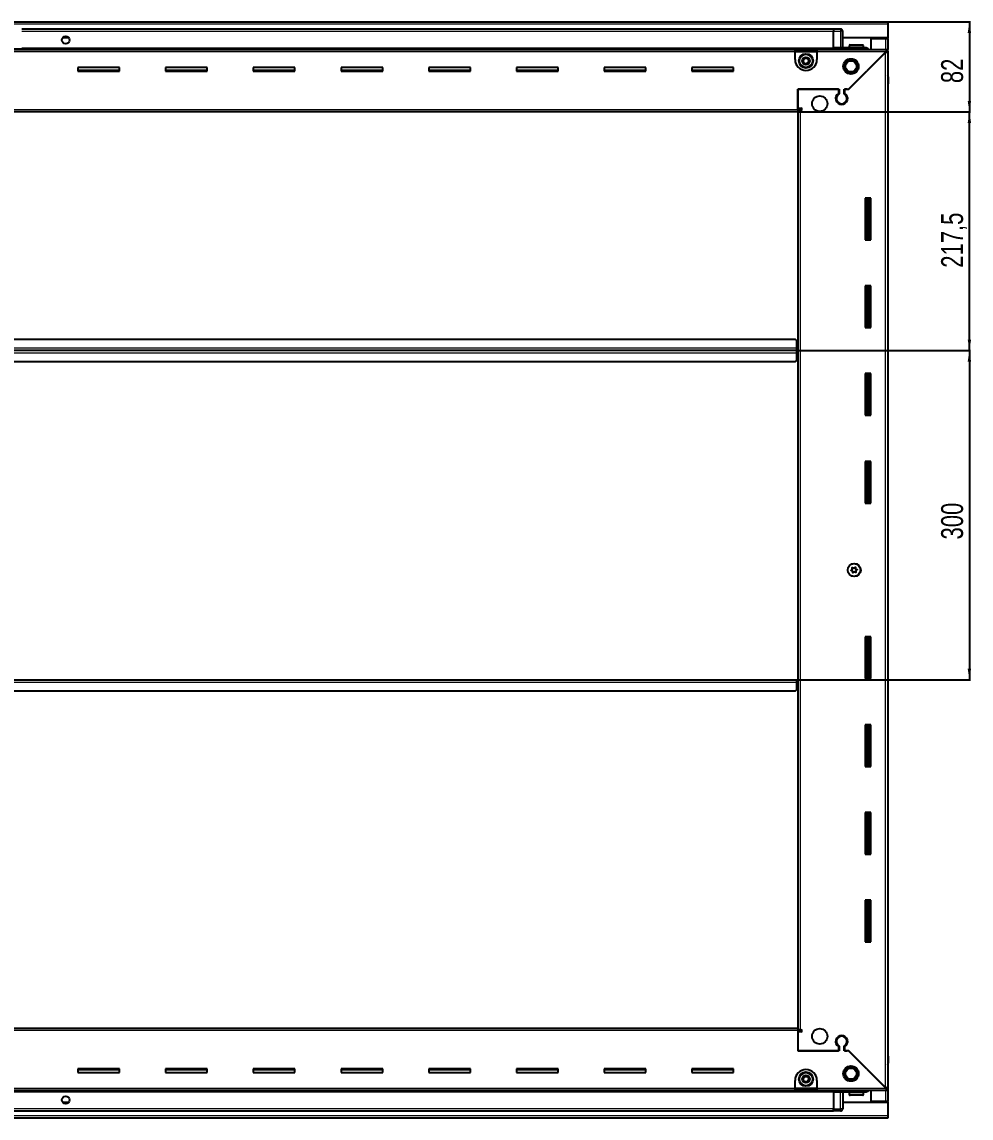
# Model space of a CAD drawing. Header units: millimetres. Extents: x 1132 to 6021, y -294 to 2187.
# Drawn here: x 5156 to 6021, y 948 to 1947 of the extents above; entities that cross this region are included whole.
import ezdxf

# ---------------------------------------------------------------- set-up
doc = ezdxf.new("R2010")
doc.units = ezdxf.units.MM
doc.layers.add('FORMAT', color=7, linetype='Continuous')
doc.styles.add('SLDTEXTSTYLE0', font='TXT', dxfattribs={"width": 0.75})
doc.dimstyles.new('SLDDIMSTYLE0', dxfattribs={"dimtxt": 20, "dimasz": 10, "dimexe": 0, "dimexo": 0.0625, "dimgap": 5, "dimtad": 2, "dimdec": 1, "dimrnd": 1e-09, "dimzin": 12, "dimdsep": 46, "dimtxsty": 'SLDTEXTSTYLE0', "dimsah": 1, "dimcen": 0.09, "dimadec": 0, "dimazin": 3, "dimtfac": 1, "dimtofl": 0, "dimtmove": 0, "dimatfit": 3, "dimfxl": 0, "dimfrac": 2, "dimtolj": 1, "dimtzin": 12, "dimarcsym": 0})

# ---------------------------------------------------------------- blocks, each defined once
blk = doc.blocks.new('_D_7')
at = {"layer": 'FORMAT'}
for p, q in [((5945.01, 1946.6), (6020.51, 1946.6)), ((6019.51, 1946.6), (6019.51, 1864.6)), ((5863.01, 1864.6), (6020.51, 1864.6))]:
    blk.add_line(p, q, dxfattribs=at)
for points in [[(6019.51, 1946.6), (6017.97, 1936.6), (6021.04, 1936.6)], [(6019.51, 1864.6), (6021.04, 1874.6), (6017.97, 1874.6)]]:
    blk.add_solid(points, dxfattribs=at)
at = {"layer": 'FORMAT', "insert": (5993.72, 1890.83), "char_height": 20, "attachment_point": 1, "rotation": 90, "style": 'SLDTEXTSTYLE0'}
blk.add_mtext('82', dxfattribs=at)
blk = doc.blocks.new('_D_8')
at = {"layer": 'FORMAT'}
for p, q in [((5863.01, 1864.6), (6020.51, 1864.6)), ((6019.51, 1647.1), (6019.51, 1864.6)), ((5862.01, 1647.1), (6020.51, 1647.1))]:
    blk.add_line(p, q, dxfattribs=at)
for points in [[(6019.51, 1864.6), (6017.97, 1854.6), (6021.04, 1854.6)], [(6019.51, 1647.1), (6021.04, 1657.1), (6017.97, 1657.1)]]:
    blk.add_solid(points, dxfattribs=at)
at = {"layer": 'FORMAT', "insert": (5993.72, 1722.6), "char_height": 20, "attachment_point": 1, "rotation": 90, "style": 'SLDTEXTSTYLE0'}
blk.add_mtext('217,5', dxfattribs=at)
blk = doc.blocks.new('_D_9')
at = {"layer": 'FORMAT'}
for p, q in [((5862.01, 1647.1), (6020.51, 1647.1)), ((6019.51, 1647.1), (6019.51, 1347.1)), ((5862.01, 1347.1), (6020.51, 1347.1))]:
    blk.add_line(p, q, dxfattribs=at)
for points in [[(6019.51, 1647.1), (6017.97, 1637.1), (6021.04, 1637.1)], [(6019.51, 1347.1), (6021.04, 1357.1), (6017.97, 1357.1)]]:
    blk.add_solid(points, dxfattribs=at)
at = {"layer": 'FORMAT', "insert": (5993.72, 1474.94), "char_height": 20, "attachment_point": 1, "rotation": 90, "style": 'SLDTEXTSTYLE0'}
blk.add_mtext('300', dxfattribs=at)

msp = doc.modelspace()

# ---------------------------------------------------------------- linework, layer by layer
at = {"color": 7, "linetype": 'Continuous', "lineweight": 25}
for p, q in [((4346, 1946.6), (5945, 1946.6)), ((5895.5, 1939.95), (5155.5, 1939.95)), ((5895.5, 1940.1), (5895.5, 1940.1)), ((5902, 1940.1), (5895.5, 1940.1)), ((5902, 1940.1), (5895.5, 1940.1)), ((5895.5, 1940.1), (5895.5, 1938.1)), ((5895.5, 1923.1), (5895.5, 1938.1)), ((5904, 1938.1), (5904, 1938.1)), ((5904, 1923.1), (5904, 1938.1)), ((5945, 1946.6), (5945, 1944.5)), ((5945, 1944.5), (5945, 1932.1)), ((5198.38, 1932.1), (5192.63, 1932.1)), ((5945, 1932.1), (5904, 1932.1)), ((5930, 1921.35), (5930, 1931.6)), ((5930, 1931.6), (5942.9, 1931.6)), ((5942.9, 1931.6), (5945, 1931.6)), ((5943.5, 1931.6), (5943.5, 1932.1)), ((5945, 1931.6), (5945, 1932.1)), ((5945, 1931.6), (5945, 1921.35)), ((4395.5, 1921.95), (5895.5, 1921.95)), ((4430.5, 1921.35), (5860.5, 1921.35)), ((5860.5, 1919.25), (5860.5, 1921.35)), ((5860.5, 1921.35), (5880.5, 1921.35)), ((5860.5, 1919.85), (5880.5, 1919.85)), ((5860.5, 1912.35), (5860.5, 1919.25)), ((5880.5, 1921.35), (5944, 1921.35)), ((5880.5, 1921.35), (5880.5, 1919.25)), ((5880.5, 1919.25), (5880.5, 1912.35)), ((5895.5, 1923.1), (5895.5, 1922.6)), ((5924.5, 1923.1), (5895.5, 1923.1)), ((5942.9, 1918.75), (5908.8, 1884.65)), ((5909.5, 1885.35), (5943.4, 1919.25)), ((5910, 1925), (5910, 1923.1)), ((5910.8, 1925.8), (5922.2, 1925.8)), ((5923, 1923.1), (5923, 1925)), ((5943.5, 1919.35), (5945, 1919.35)), ((5944, 1919.85), (5944, 1921.35)), ((5944, 1921.35), (5945, 1921.35)), ((5944, 1919.85), (5945, 1919.85)), ((5945, 1919.85), (5945, 1921.35)), ((5945, 1919.85), (5945, 1919.35)), ((5945, 1919.35), (5945, 974.85)), ((5244.5, 1905.1), (5206.5, 1905.1)), ((5206.5, 1905.1), (5206.5, 1901.6)), ((5244.5, 1902.35), (5206.5, 1902.35)), ((5206.5, 1901.6), (5244.5, 1901.6)), ((5244.5, 1901.6), (5244.5, 1905.1)), ((5324.5, 1905.1), (5286.5, 1905.1)), ((5286.5, 1905.1), (5286.5, 1901.6)), ((5324.5, 1902.35), (5286.5, 1902.35)), ((5286.5, 1901.6), (5324.5, 1901.6)), ((5324.5, 1901.6), (5324.5, 1905.1)), ((5404.5, 1905.1), (5366.5, 1905.1)), ((5366.5, 1905.1), (5366.5, 1901.6)), ((5404.5, 1902.35), (5366.5, 1902.35)), ((5366.5, 1901.6), (5404.5, 1901.6)), ((5404.5, 1901.6), (5404.5, 1905.1)), ((5484.5, 1905.1), (5446.5, 1905.1)), ((5446.5, 1905.1), (5446.5, 1901.6)), ((5484.5, 1902.35), (5446.5, 1902.35)), ((5446.5, 1901.6), (5484.5, 1901.6)), ((5484.5, 1901.6), (5484.5, 1905.1)), ((5564.5, 1905.1), (5526.5, 1905.1)), ((5526.5, 1905.1), (5526.5, 1901.6)), ((5564.5, 1902.35), (5526.5, 1902.35)), ((5526.5, 1901.6), (5564.5, 1901.6)), ((5564.5, 1901.6), (5564.5, 1905.1)), ((5644.5, 1905.1), (5606.5, 1905.1)), ((5606.5, 1905.1), (5606.5, 1901.6)), ((5644.5, 1902.35), (5606.5, 1902.35)), ((5606.5, 1901.6), (5644.5, 1901.6)), ((5644.5, 1901.6), (5644.5, 1905.1)), ((5724.5, 1905.1), (5686.5, 1905.1)), ((5686.5, 1905.1), (5686.5, 1901.6)), ((5724.5, 1902.35), (5686.5, 1902.35)), ((5686.5, 1901.6), (5724.5, 1901.6)), ((5724.5, 1901.6), (5724.5, 1905.1)), ((5804.5, 1905.1), (5766.5, 1905.1)), ((5766.5, 1905.1), (5766.5, 1901.6)), ((5804.5, 1902.35), (5766.5, 1902.35)), ((5766.5, 1901.6), (5804.5, 1901.6)), ((5804.5, 1901.6), (5804.5, 1905.1)), ((5945.01, 1897.93), (5945.01, 1897.93)), ((5945.01, 1890.1), (5945.5, 1890.1)), ((5945.35, 1004.1), (5945.35, 1890.1)), ((5945.5, 1890.1), (5945.5, 1896.6)), ((5945.5, 1890.1), (5945.5, 1890.1)), ((5945.51, 1890.1), (5945.5, 1890.1)), ((5945.51, 1896.6), (5945.51, 1890.1)), ((5863, 1885.35), (5900.7, 1885.35)), ((5863, 1866.7), (5863, 1885.35)), ((5863, 1885.35), (5863, 1868.1)), ((5900, 1885.35), (5863, 1885.35)), ((5900, 1885.35), (5900, 1881.46)), ((5900.7, 1885.35), (5900.7, 1881.07)), ((5905.3, 1885.35), (5909.5, 1885.35)), ((5905.3, 1881.07), (5905.3, 1885.35)), ((5908.1, 1885.35), (5906, 1885.35)), ((5906, 1881.46), (5906, 1885.35)), ((5908.8, 1884.65), (5908.1, 1885.35)), ((5905, 1872.49), (5905, 1871.73)), ((5863, 1864.6), (4428, 1864.6)), ((5863, 1868.1), (5865.85, 1868.1)), ((5865, 1867.1), (5863, 1867.1)), ((5863, 1866.7), (5863, 1864.6)), ((5863, 1866.1), (5865.1, 1866.1)), ((5863, 1864.6), (5863, 1029.6)), ((5865, 1866.1), (5865, 1867.1)), ((5865.85, 1866.1), (5865.1, 1866.1)), ((5924.5, 1786.1), (5924.5, 1748.1)), ((5929.5, 1786.1), (5924.5, 1786.1)), ((5925.53, 1786.1), (5925.53, 1748.1)), ((5925.56, 1786.1), (5925.56, 1748.1)), ((5927.35, 1786.1), (5927.35, 1748.1)), ((5929.5, 1748.1), (5929.5, 1786.1)), ((5924.5, 1748.1), (5929.5, 1748.1)), ((5924.5, 1706.1), (5924.5, 1668.1)), ((5929.5, 1706.1), (5924.5, 1706.1)), ((5925.53, 1706.1), (5925.53, 1668.1)), ((5925.56, 1706.1), (5925.56, 1668.1)), ((5927.35, 1706.1), (5927.35, 1668.1)), ((5929.5, 1668.1), (5929.5, 1706.1)), ((5924.5, 1668.1), (5929.5, 1668.1)), ((5861, 1657.1), (4430, 1657.1)), ((5862, 1656.1), (5861, 1657.1)), ((5862, 1649.2), (5862, 1656.1)), ((5862.25, 1649.95), (5862, 1649.95)), ((5862, 1649.2), (5862, 1647.1)), ((5862.25, 1647.1), (5862.25, 1649.95)), ((5862, 1647.1), (4429, 1647.1)), ((5862, 1647.1), (5862, 1645)), ((5862, 1638.1), (5862, 1645)), ((5862, 1644.25), (5862.25, 1644.25)), ((5862.25, 1644.25), (5862.25, 1647.1)), ((5863, 1647.1), (5862.25, 1647.1)), ((4430, 1637.1), (5861, 1637.1)), ((5861, 1637.1), (5862, 1638.1)), ((5924.5, 1626.1), (5924.5, 1588.1)), ((5929.5, 1626.1), (5924.5, 1626.1)), ((5925.53, 1626.1), (5925.53, 1588.1)), ((5925.56, 1626.1), (5925.56, 1588.1)), ((5927.35, 1626.1), (5927.35, 1588.1)), ((5929.5, 1588.1), (5929.5, 1626.1)), ((5924.5, 1588.1), (5929.5, 1588.1)), ((5924.5, 1546.1), (5924.5, 1508.1)), ((5929.5, 1546.1), (5924.5, 1546.1)), ((5925.53, 1546.1), (5925.53, 1508.1)), ((5925.56, 1546.1), (5925.56, 1508.1)), ((5927.35, 1546.1), (5927.35, 1508.1)), ((5929.5, 1508.1), (5929.5, 1546.1)), ((5924.5, 1508.1), (5929.5, 1508.1)), ((5924.5, 1386.1), (5924.5, 1348.1)), ((5929.5, 1386.1), (5924.5, 1386.1)), ((5925.53, 1386.1), (5925.53, 1348.1)), ((5925.56, 1386.1), (5925.56, 1348.1)), ((5927.35, 1386.1), (5927.35, 1348.1)), ((5929.5, 1348.1), (5929.5, 1386.1)), ((4429, 1347.1), (5862, 1347.1)), ((5862, 1347.1), (5862, 1345)), ((5862, 1338.1), (5862, 1345)), ((5862, 1344.25), (5862.25, 1344.25)), ((5862.25, 1344.25), (5862.25, 1347.1)), ((5862.25, 1347.1), (5863, 1347.1)), ((5924.5, 1348.1), (5929.5, 1348.1)), ((4430, 1337.1), (5861, 1337.1)), ((5861, 1337.1), (5862, 1338.1)), ((5924.5, 1306.1), (5924.5, 1268.1)), ((5929.5, 1306.1), (5924.5, 1306.1)), ((5925.53, 1306.1), (5925.53, 1268.1)), ((5925.56, 1306.1), (5925.56, 1268.1)), ((5927.35, 1306.1), (5927.35, 1268.1)), ((5929.5, 1268.1), (5929.5, 1306.1)), ((5924.5, 1268.1), (5929.5, 1268.1)), ((5924.5, 1226.1), (5924.5, 1188.1)), ((5929.5, 1226.1), (5924.5, 1226.1)), ((5925.53, 1226.1), (5925.53, 1188.1)), ((5925.56, 1226.1), (5925.56, 1188.1)), ((5927.35, 1226.1), (5927.35, 1188.1)), ((5929.5, 1188.1), (5929.5, 1226.1)), ((5924.5, 1188.1), (5929.5, 1188.1)), ((5924.5, 1146.1), (5924.5, 1108.1)), ((5929.5, 1146.1), (5924.5, 1146.1)), ((5925.53, 1146.1), (5925.53, 1108.1)), ((5925.56, 1146.1), (5925.56, 1108.1)), ((5927.35, 1146.1), (5927.35, 1108.1)), ((5929.5, 1108.1), (5929.5, 1146.1)), ((5924.5, 1108.1), (5929.5, 1108.1)), ((4428, 1029.6), (5863, 1029.6)), ((5863, 1029.6), (5863, 1027.5)), ((5865.1, 1028.1), (5863, 1028.1)), ((5863, 1027.5), (5863, 1008.85)), ((5863, 1027.1), (5865, 1027.1)), ((5863, 1026.1), (5863, 1008.85)), ((5865.85, 1026.1), (5863, 1026.1)), ((5865, 1027.1), (5865, 1028.1)), ((5865.1, 1028.1), (5865.85, 1028.1)), ((5905, 1022.48), (5905, 1021.72)), ((5900, 1012.74), (5900, 1008.85)), ((5900.7, 1013.14), (5900.7, 1008.85)), ((5905.3, 1008.85), (5905.3, 1013.14)), ((5906, 1008.85), (5906, 1012.74)), ((5908.1, 1008.85), (5908.8, 1009.55)), ((5908.8, 1009.55), (5942.9, 975.45)), ((5900.7, 1008.85), (5863, 1008.85)), ((5863, 1008.85), (5900, 1008.85)), ((5909.5, 1008.85), (5905.3, 1008.85)), ((5906, 1008.85), (5908.1, 1008.85)), ((5943.4, 974.95), (5909.5, 1008.85)), ((5945, 1004.1), (5945.5, 1004.1)), ((5945.51, 1004.1), (5945.5, 1004.1)), ((5945.5, 1004.1), (5945.5, 997.6)), ((5945.51, 997.6), (5945.51, 1004.1)), ((5244.5, 992.6), (5206.5, 992.6)), ((5206.5, 992.6), (5206.5, 989.1)), ((5206.5, 991.85), (5244.5, 991.85)), ((5206.5, 989.1), (5244.5, 989.1)), ((5244.5, 989.1), (5244.5, 992.6)), ((5324.5, 992.6), (5286.5, 992.6)), ((5286.5, 992.6), (5286.5, 989.1)), ((5286.5, 991.85), (5324.5, 991.85)), ((5286.5, 989.1), (5324.5, 989.1)), ((5324.5, 989.1), (5324.5, 992.6)), ((5404.5, 992.6), (5366.5, 992.6)), ((5366.5, 992.6), (5366.5, 989.1)), ((5366.5, 991.85), (5404.5, 991.85)), ((5366.5, 989.1), (5404.5, 989.1)), ((5404.5, 989.1), (5404.5, 992.6)), ((5484.5, 992.6), (5446.5, 992.6)), ((5446.5, 992.6), (5446.5, 989.1)), ((5446.5, 991.85), (5484.5, 991.85)), ((5446.5, 989.1), (5484.5, 989.1)), ((5484.5, 989.1), (5484.5, 992.6)), ((5564.5, 992.6), (5526.5, 992.6)), ((5526.5, 992.6), (5526.5, 989.1)), ((5526.5, 991.85), (5564.5, 991.85)), ((5526.5, 989.1), (5564.5, 989.1)), ((5564.5, 989.1), (5564.5, 992.6)), ((5644.5, 992.6), (5606.5, 992.6)), ((5606.5, 992.6), (5606.5, 989.1)), ((5606.5, 991.85), (5644.5, 991.85)), ((5606.5, 989.1), (5644.5, 989.1)), ((5644.5, 989.1), (5644.5, 992.6)), ((5724.5, 992.6), (5686.5, 992.6)), ((5686.5, 992.6), (5686.5, 989.1)), ((5686.5, 991.85), (5724.5, 991.85)), ((5686.5, 989.1), (5724.5, 989.1)), ((5724.5, 989.1), (5724.5, 992.6)), ((5804.5, 992.6), (5766.5, 992.6)), ((5766.5, 992.6), (5766.5, 989.1)), ((5766.5, 991.85), (5804.5, 991.85)), ((5766.5, 989.1), (5804.5, 989.1)), ((5804.5, 989.1), (5804.5, 992.6)), ((5860.5, 974.95), (5860.5, 981.85)), ((5880.5, 981.85), (5880.5, 974.95)), ((5895.5, 972.25), (4395.5, 972.25)), ((5860.5, 972.85), (4430.5, 972.85)), ((5860.5, 972.85), (5860.5, 974.95)), ((5880.5, 974.35), (5860.5, 974.35)), ((5880.5, 972.85), (5860.5, 972.85)), ((5880.5, 974.95), (5880.5, 972.85)), ((5944, 972.85), (5880.5, 972.85)), ((5895.5, 971.1), (5895.5, 971.6)), ((5924.5, 971.1), (5895.5, 971.1)), ((5895.5, 971.1), (5895.5, 956.1)), ((5904, 971.1), (5904, 956.1)), ((5910, 971.1), (5910, 969.2)), ((5923, 969.2), (5923, 971.1)), ((5930, 962.6), (5930, 972.85)), ((5943.5, 974.85), (5945, 974.85)), ((5944, 974.35), (5944, 972.85)), ((5945, 974.35), (5944, 974.35)), ((5945, 972.85), (5944, 972.85)), ((5945, 974.85), (5945, 974.35)), ((5945, 974.35), (5945, 972.85)), ((5945, 972.85), (5945, 962.6)), ((5192.63, 962.1), (5198.38, 962.1)), ((5904, 962.1), (5945, 962.1)), ((5917.8, 968.4), (5910.8, 968.4)), ((5922.2, 968.4), (5917.8, 968.4)), ((5942.9, 962.6), (5930, 962.6)), ((5945, 962.6), (5942.9, 962.6)), ((5943.5, 962.1), (5943.5, 962.6)), ((5945, 962.1), (5945, 962.6)), ((5945, 962.1), (5945, 949.7)), ((4395.5, 954.25), (5895.5, 954.25)), ((5895.5, 954.1), (5895.5, 956.1)), ((5902, 954.1), (5895.5, 954.1)), ((5895.5, 954.1), (5895.5, 954.1)), ((5895.5, 954.1), (5895.51, 954.1)), ((5902, 954.1), (5895.5, 954.1)), ((5903.33, 954.6), (5903.33, 954.6)), ((5945, 949.7), (5945, 947.6)), ((5945, 947.6), (4346, 947.6))]:
    msp.add_line(p, q, dxfattribs=at)
at = {"color": 8, "linetype": 'Continuous', "lineweight": 18}
for p, q in [((5945, 1944.5), (4346, 1944.5)), ((5895.5, 1938.1), (5902, 1938.1)), ((5902, 1940.1), (5902, 1938.1)), ((5904, 1938.1), (5902, 1938.1)), ((5902, 1938.1), (5902, 1923.1)), ((5895.5, 1937.95), (5155.5, 1937.95)), ((5942.9, 1932.1), (5942.9, 1931.6)), ((5942.9, 1931.6), (5942.9, 1921.35)), ((5895.5, 1921.37), (4395.5, 1921.37)), ((5860.5, 1919.25), (4430.5, 1919.25)), ((5895.5, 1922.6), (5155.5, 1922.6)), ((5860.5, 1919.25), (5880.5, 1919.25)), ((5943.4, 1919.25), (5880.5, 1919.25)), ((5910, 1925), (5923, 1925)), ((5942.9, 975.45), (5942.9, 1918.75)), ((5945, 1896.6), (5945.5, 1896.6)), ((4428, 1866.7), (5863, 1866.7)), ((5865.1, 1866.1), (5865.1, 1028.1)), ((5926.77, 1748.1), (5926.77, 1786.1)), ((5928, 1748.1), (5928, 1786.1)), ((5926.77, 1668.1), (5926.77, 1706.1)), ((5928, 1668.1), (5928, 1706.1)), ((5862, 1649.2), (4429, 1649.2)), ((4429, 1645), (5862, 1645)), ((5926.77, 1588.1), (5926.77, 1626.1)), ((5928, 1588.1), (5928, 1626.1)), ((5926.77, 1508.1), (5926.77, 1546.1)), ((5928, 1508.1), (5928, 1546.1)), ((5926.77, 1348.1), (5926.77, 1386.1)), ((5928, 1348.1), (5928, 1386.1)), ((4429, 1345), (5862, 1345)), ((5926.77, 1268.1), (5926.77, 1306.1)), ((5928, 1268.1), (5928, 1306.1)), ((5926.77, 1188.1), (5926.77, 1226.1)), ((5928, 1188.1), (5928, 1226.1)), ((5926.77, 1108.1), (5926.77, 1146.1)), ((5928, 1108.1), (5928, 1146.1)), ((5863, 1027.5), (4428, 1027.5)), ((5945, 997.6), (5945.5, 997.6)), ((4395.5, 972.84), (5895.5, 972.84)), ((4395.5, 971.6), (5895.5, 971.6)), ((4430.5, 974.95), (5860.5, 974.95)), ((5880.5, 974.95), (5860.5, 974.95)), ((5880.5, 974.95), (5943.4, 974.95)), ((5902, 956.1), (5902, 971.1)), ((5917.98, 969.2), (5910, 969.2)), ((5923, 969.2), (5917.98, 969.2)), ((5942.9, 972.85), (5942.9, 962.6)), ((5942.9, 962.6), (5942.9, 962.1)), ((5945, 949.7), (4346, 949.7)), ((4395.5, 956.25), (5895.5, 956.25)), ((5895.5, 956.1), (5902, 956.1)), ((5904, 956.1), (5902, 956.1)), ((5902, 954.1), (5902, 956.1))]:
    msp.add_line(p, q, dxfattribs=at)
at = {"color": 7, "linetype": 'Continuous', "lineweight": 25}
for centre, radius in [((5195.5, 1930.1), 3.5), ((5870.5, 1911.1), 6.5), ((5870.5, 1911.1), 3.46), ((5911.5, 1906.1), 7), ((5911.5, 1906.1), 6.03), ((5911.5, 1906.1), 5.1), ((5883, 1872.1), 7), ((5914.5, 1447.1), 6), ((5914.35, 1447.1), 5.79), ((5914.35, 1447.1), 1.85), ((5883, 1022.1), 7), ((5870.5, 983.1), 6.5), ((5911.5, 988.1), 7), ((5911.5, 988.1), 6.02), ((5911.5, 988.1), 5.1), ((5870.5, 983.1), 3.46), ((5195.5, 964.1), 3.5)]:
    msp.add_circle(centre, radius, dxfattribs=at)
at = {"color": 8, "linetype": 'Continuous', "lineweight": 18}
for centre in [(5870.5, 1911.1), (5870.5, 983.1)]:
    msp.add_circle(centre, 5.7, dxfattribs=at)
at = {"color": 7, "linetype": 'Continuous', "lineweight": 25}
for centre, radius, start, end in [((5902, 1938.1), 2, 0, 90), ((5902, 1938.1), 2, 0, 90), ((5904.2, 1923.3), 0.2, 180, 270), ((5910.8, 1925), 0.8, 90, 180), ((5922.2, 1925), 0.8, 0, 90), ((5870.5, 1912.35), 10, 180, 270), ((5870.5, 1911.1), 2.5, 160.11158, 220.11158), ((5870.5, 1911.1), 2.5, 100.11158, 160.11158), ((5870.5, 1911.1), 2.5, 220.11158, 280.11158), ((5870.5, 1911.1), 2.5, 40.11158, 100.11158), ((5870.5, 1912.35), 10, 270, 0), ((5870.5, 1911.1), 2.5, 280.11158, 340.11158), ((5870.5, 1911.1), 2.5, 340.11158, 40.11158), ((5943.5, 1896.6), 2, 0, 41.39416), ((5903, 1876.85), 5.5, 123.05573, 56.94427), ((5903, 1876.85), 4.8, 118.63099, 61.36901), ((5865.85, 1867.1), 1, 270, 90), ((5865.85, 1027.1), 1, 270, 90), ((5903, 1017.35), 5.5, 303.05573, 236.94427), ((5903, 1017.35), 4.8, 298.63099, 241.36901), ((5870.5, 981.85), 10, 90, 180), ((5870.5, 981.85), 10, 0, 90), ((5943.51, 997.6), 2, 318.57492, 360), ((5943.5, 997.6), 2, 318.59038, 0), ((5870.5, 983.1), 2.5, 147.04236, 207.04236), ((5870.5, 983.1), 2.5, 207.04236, 267.04236), ((5870.5, 983.1), 2.5, 87.04236, 147.04236), ((5870.5, 983.1), 2.5, 267.04236, 327.04236), ((5870.5, 983.1), 2.5, 27.04236, 87.04236), ((5870.5, 983.1), 2.5, 327.04236, 27.04236), ((5904.2, 970.9), 0.2, 90, 180), ((5910.8, 969.2), 0.8, 180, 270), ((5922.2, 969.2), 0.8, 270, 360), ((5902, 956.1), 2, 270, 0), ((5902, 956.1), 2, 270, 311.40962)]:
    msp.add_arc(centre, radius, start, end, dxfattribs=at)
for points, knots in [([(5895.5, 1923.1), (5895.5, 1923.07), (5895.5, 1922.99), (5895.5, 1922.37), (5895.5, 1921.79), (5895.5, 1921.4), (5895.5, 1921.37)], [0, 0, 0, 0, 0.3242788, 0.6485576, 0.9728365, 1, 1, 1, 1]), ([(5927.72, 1921.35), (5927.6, 1921.55), (5927.21, 1922.2), (5926.06, 1922.91), (5925.02, 1923.04), (5924.5, 1923.1)], [0, 0, 0, 0, 0.18225, 0.591125, 1, 1, 1, 1]), ([(5942.9, 1918.75), (5943.16, 1918.8), (5943.65, 1918.89), (5944.29, 1919.02), (5944.76, 1919.15), (5944.98, 1919.27), (5945, 1919.33), (5945, 1919.35)], [0, 0, 0, 0, 0.2302553, 0.4485219, 0.6667858, 0.8850496, 1, 1, 1, 1]), ([(5944, 1921.35), (5943.96, 1921.33), (5943.87, 1921.28), (5943.74, 1920.88), (5943.6, 1920.32), (5943.49, 1919.75), (5943.43, 1919.38), (5943.4, 1919.25)], [0, 0, 0, 0, 0.230255, 0.448522, 0.666786, 0.88505, 1, 1, 1, 1]), ([(5867.66, 1910.6), (5867.71, 1910.72), (5867.91, 1911.28), (5868.25, 1912.21), (5868.53, 1912.99), (5868.64, 1913.31)], [0, 0, 0, 0, 0.133125, 0.637099, 1, 1, 1, 1]), ([(5869.52, 1908.39), (5869.19, 1908.78), (5868.57, 1909.52), (5867.95, 1910.26), (5867.66, 1910.6)], [0, 0, 0, 0, 0.534686, 1, 1, 1, 1]), ([(5868.64, 1913.31), (5869.15, 1913.4), (5870.1, 1913.57), (5871.05, 1913.74), (5871.49, 1913.82)], [0, 0, 0, 0, 0.5346859, 1, 1, 1, 1]), ([(5872.36, 1908.9), (5871.86, 1908.81), (5870.91, 1908.64), (5869.96, 1908.47), (5869.52, 1908.39)], [0, 0, 0, 0, 0.5346859, 1, 1, 1, 1]), ([(5871.49, 1913.82), (5871.82, 1913.42), (5872.44, 1912.69), (5873.06, 1911.95), (5873.35, 1911.61)], [0, 0, 0, 0, 0.534686, 1, 1, 1, 1]), ([(5873.35, 1911.61), (5873.23, 1911.29), (5872.95, 1910.51), (5872.61, 1909.58), (5872.41, 1909.01), (5872.36, 1908.9)], [0, 0, 0, 0, 0.362901, 0.866875, 1, 1, 1, 1]), ([(5912.72, 1449.38), (5912.71, 1449.37), (5912.69, 1449.35), (5912.67, 1449.29), (5912.67, 1449.15), (5912.72, 1448.76), (5912.8, 1448.23), (5912.56, 1447.64), (5912.17, 1447.31), (5911.84, 1447.1), (5911.64, 1446.96), (5911.58, 1446.89), (5911.57, 1446.85), (5911.57, 1446.81), (5911.58, 1446.78), (5911.63, 1446.73), (5911.87, 1446.61), (5912.31, 1446.45), (5912.91, 1446.07), (5913.09, 1445.38), (5913.09, 1444.9), (5913.14, 1444.64), (5913.17, 1444.58), (5913.2, 1444.55), (5913.23, 1444.54), (5913.26, 1444.55), (5913.3, 1444.56), (5913.38, 1444.59), (5913.56, 1444.72), (5913.86, 1444.96), (5914.3, 1445.24), (5914.93, 1445.27), (5915.41, 1445.03), (5915.76, 1444.86), (5915.91, 1444.81), (5915.96, 1444.82), (5915.99, 1444.83), (5916.02, 1444.86), (5916.03, 1444.92), (5916.04, 1445.06), (5915.99, 1445.44), (5915.91, 1445.98), (5916.14, 1446.57), (5916.54, 1446.89), (5916.87, 1447.11), (5917.06, 1447.25), (5917.12, 1447.32), (5917.14, 1447.36), (5917.14, 1447.4), (5917.13, 1447.42), (5917.08, 1447.48), (5916.84, 1447.6), (5916.39, 1447.76), (5915.8, 1448.14), (5915.62, 1448.83), (5915.62, 1449.31), (5915.57, 1449.57), (5915.54, 1449.63), (5915.51, 1449.65), (5915.48, 1449.67), (5915.45, 1449.66), (5915.41, 1449.65), (5915.33, 1449.61), (5915.15, 1449.48), (5914.85, 1449.25), (5914.41, 1448.97), (5913.78, 1448.93), (5913.3, 1449.18), (5912.95, 1449.35), (5912.8, 1449.39), (5912.75, 1449.39), (5912.73, 1449.38), (5912.72, 1449.38)], [0, 0, 0, 0, 0.002009, 0.00442, 0.009365, 0.025528, 0.067705, 0.095786, 0.124646, 0.150342, 0.160519, 0.163394, 0.165697, 0.167245, 0.168874, 0.17077, 0.178606, 0.211994, 0.249994, 0.287995, 0.321383, 0.329219, 0.331115, 0.332744, 0.334292, 0.336217, 0.338535, 0.341318, 0.349662, 0.375358, 0.404217, 0.432298, 0.474475, 0.490639, 0.496669, 0.49844, 0.5, 0.502009, 0.50442, 0.509365, 0.525528, 0.567705, 0.595786, 0.624646, 0.650342, 0.660519, 0.663394, 0.665697, 0.667245, 0.668874, 0.67077, 0.678606, 0.711994, 0.749994, 0.787995, 0.821383, 0.829219, 0.831115, 0.832744, 0.834292, 0.836217, 0.838535, 0.841318, 0.849662, 0.875358, 0.904217, 0.932298, 0.974475, 0.990639, 0.996669, 0.99844, 1, 1, 1, 1]), ([(5867.62, 983.25), (5867.9, 983.69), (5868.43, 984.5), (5868.95, 985.3), (5869.19, 985.68)], [0, 0, 0, 0, 0.534686, 1, 1, 1, 1]), ([(5868.93, 980.68), (5868.7, 981.14), (5868.26, 982), (5867.82, 982.86), (5867.62, 983.25)], [0, 0, 0, 0, 0.5346859, 1, 1, 1, 1]), ([(5871.82, 980.53), (5871.47, 980.55), (5870.65, 980.59), (5869.66, 980.64), (5869.06, 980.68), (5868.93, 980.68)], [0, 0, 0, 0, 0.3629006, 0.8668753, 1, 1, 1, 1]), ([(5869.19, 985.68), (5869.32, 985.67), (5869.91, 985.64), (5870.91, 985.59), (5871.73, 985.54), (5872.08, 985.53)], [0, 0, 0, 0, 0.133125, 0.637099, 1, 1, 1, 1]), ([(5873.39, 982.96), (5873.11, 982.52), (5872.58, 981.71), (5872.06, 980.91), (5871.82, 980.53)], [0, 0, 0, 0, 0.534686, 1, 1, 1, 1]), ([(5872.08, 985.53), (5872.31, 985.07), (5872.75, 984.21), (5873.18, 983.35), (5873.39, 982.96)], [0, 0, 0, 0, 0.534686, 1, 1, 1, 1]), ([(5895.5, 971.1), (5895.5, 971.14), (5895.5, 971.22), (5895.5, 971.84), (5895.5, 972.41), (5895.5, 972.81), (5895.5, 972.84)], [0, 0, 0, 0, 0.324279, 0.648558, 0.972836, 1, 1, 1, 1]), ([(5927.72, 972.85), (5927.6, 972.65), (5927.21, 972.01), (5926.06, 971.3), (5925.02, 971.17), (5924.5, 971.1)], [0, 0, 0, 0, 0.1822499, 0.5911249, 1, 1, 1, 1]), ([(5945, 974.85), (5944.98, 974.9), (5944.93, 974.99), (5944.53, 975.12), (5943.98, 975.25), (5943.4, 975.37), (5943.03, 975.43), (5942.9, 975.45)], [0, 0, 0, 0, 0.230255, 0.448522, 0.666786, 0.88505, 1, 1, 1, 1]), ([(5943.4, 974.95), (5943.45, 974.7), (5943.54, 974.21), (5943.67, 973.57), (5943.8, 973.1), (5943.92, 972.88), (5943.98, 972.86), (5944, 972.85)], [0, 0, 0, 0, 0.230255, 0.448522, 0.666786, 0.88505, 1, 1, 1, 1])]:
    msp.add_open_spline(points, degree=3, knots=knots, dxfattribs=at)
at = {"color": 8, "linetype": 'Continuous', "lineweight": 18}
for points, knots in [([(5924.5, 1923.1), (5924.5, 1923.06), (5924.5, 1922.99), (5924.5, 1922.55), (5924.5, 1922.09), (5924.5, 1921.68), (5924.5, 1921.41), (5924.5, 1921.35)], [0, 0, 0, 0, 0.3597529, 0.5534142, 0.7511852, 0.9489563, 1, 1, 1, 1]), ([(5924.5, 971.1), (5924.5, 971.15), (5924.5, 971.22), (5924.5, 971.66), (5924.5, 972.11), (5924.5, 972.53), (5924.5, 972.8), (5924.5, 972.85)], [0, 0, 0, 0, 0.359753, 0.553414, 0.751185, 0.948956, 1, 1, 1, 1])]:
    msp.add_open_spline(points, degree=3, knots=knots, dxfattribs=at)
at = {"color": 7, "linetype": 'Continuous', "lineweight": 25}
for points in [[(5942.9, 1918.75), (5942.98, 1918.8), (5943.14, 1918.9), (5943.34, 1919.05), (5943.48, 1919.2), (5943.5, 1919.3), (5943.5, 1919.35)], [(5944, 1919.85), (5943.95, 1919.85), (5943.85, 1919.83), (5943.7, 1919.69), (5943.55, 1919.49), (5943.45, 1919.33), (5943.4, 1919.25)], [(5943.5, 974.85), (5943.5, 974.9), (5943.48, 975), (5943.34, 975.15), (5943.14, 975.3), (5942.98, 975.4), (5942.9, 975.45)], [(5943.4, 974.95), (5943.45, 974.88), (5943.55, 974.72), (5943.7, 974.52), (5943.85, 974.38), (5943.95, 974.36), (5944, 974.35)]]:
    msp.add_open_spline(points, degree=3, dxfattribs=at)

# ---------------------------------------------------------------- dimensions: what is measured, and where the dimension line sits
at = {"layer": 'FORMAT'}
for base, p1, p2, picture, middle in [((6019.51, 1864.6), (5945, 1946.6), (5863, 1864.6), '_D_7', (6019.51, 1905.6)), ((6019.51, 1864.6), (5862, 1647.1), (5863, 1864.6), '_D_8', (6019.51, 1755.85)), ((6019.51, 1347.1), (5862, 1647.1), (5862, 1347.1), '_D_9', (6019.51, 1497.1))]:
    dim = msp.add_linear_dim(base=base, p1=p1, p2=p2, angle=90, dimstyle='SLDDIMSTYLE0', dxfattribs=at)
    dim.commit()
    dim.dimension.update_dxf_attribs({"geometry": picture, "text_midpoint": middle, "dimtype": 160})

doc.saveas('drawing.dxf')
